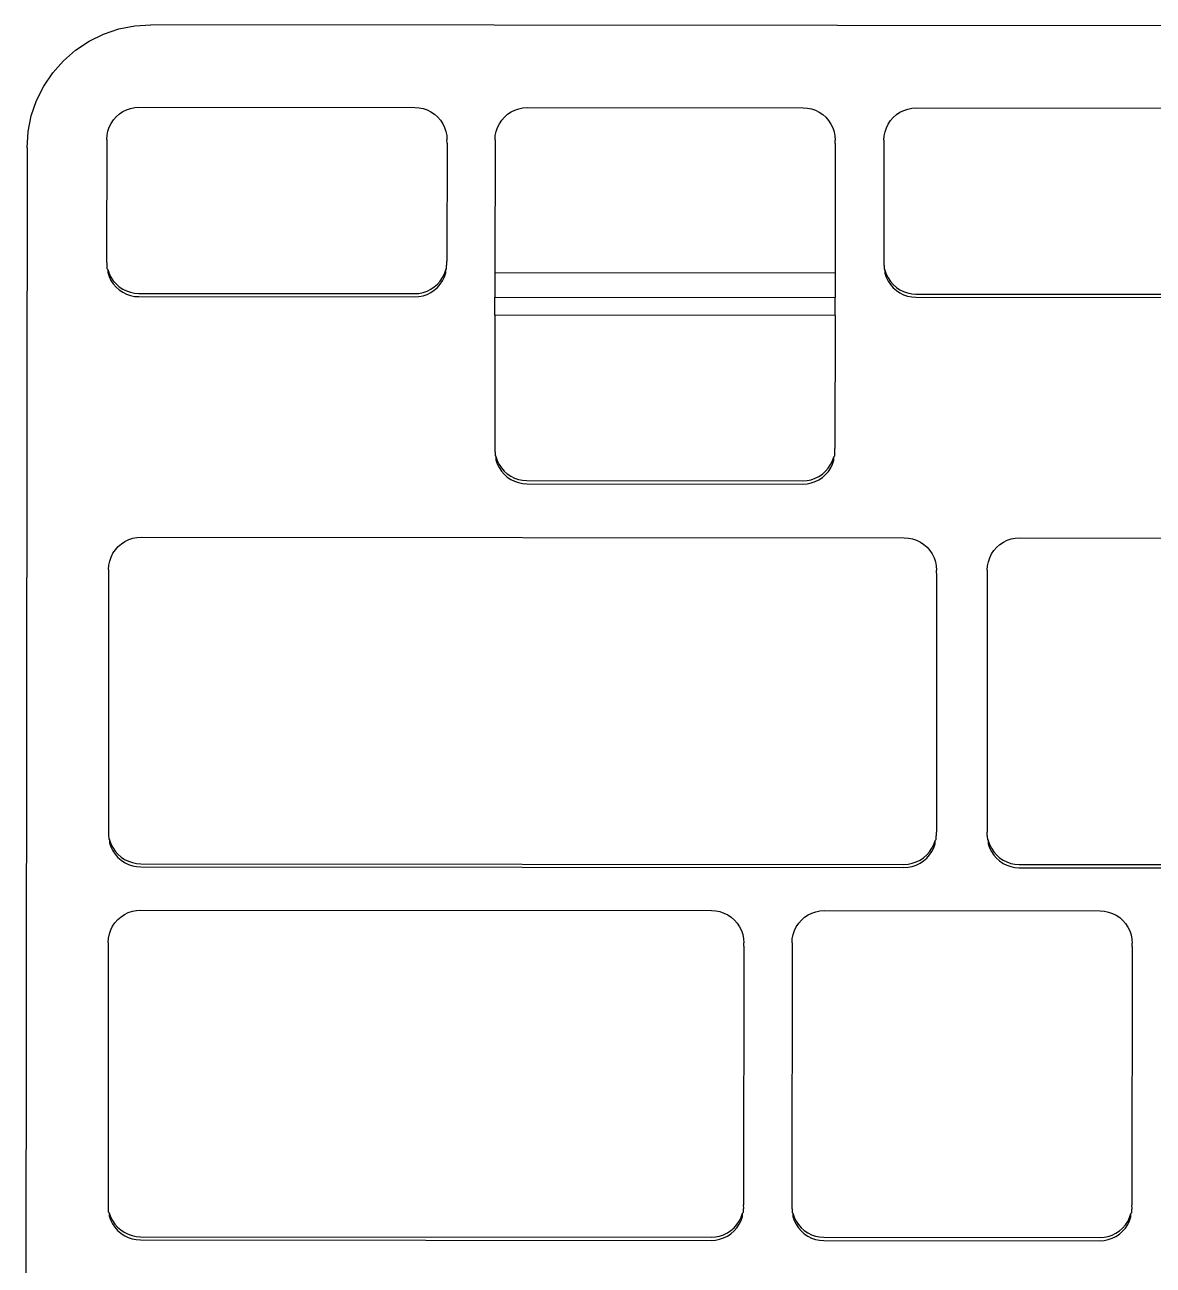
# Model space of a CAD drawing. Header units: millimetres. Extents: x 5625199 to 7433318, y -3316392 to -2552493.
# Drawn here: x 5805891.8 to 5805946.4, y -2585620 to -2585559.9 of the extents above; entities that cross this region are included whole.
import ezdxf

# ---------------------------------------------------------------- set-up
doc = ezdxf.new("R2010")
doc.units = ezdxf.units.MM
doc.layers.add('PL-活动家具', color=15, linetype='Continuous')

# ---------------------------------------------------------------- blocks, each defined once
blk = doc.blocks.new('GW21')
for p, q in [((5240270.869, -2566303.82), (5240271.573, -2566303.476)), ((5240271.573, -2566303.476), (5240272.316, -2566303.226)), ((5240272.316, -2566303.226), (5240273.086, -2566303.075)), ((5240273.086, -2566303.075), (5240273.869, -2566303.024)), ((5240541.372, -2566303.254), (5240273.869, -2566303.024)), ((5240270.216, -2566304.252), (5240270.869, -2566303.82)), ((5240269.626, -2566304.766), (5240270.216, -2566304.252)), ((5240269.108, -2566305.351), (5240269.626, -2566304.766)), ((5240268.672, -2566305.999), (5240269.108, -2566305.351)), ((5240268.324, -2566306.698), (5240268.672, -2566305.999)), ((5240268.071, -2566307.436), (5240268.324, -2566306.698)), ((5240272.69, -2566307.138), (5240272.883, -2566307.073)), ((5240272.883, -2566307.073), (5240273.082, -2566307.033)), ((5240273.082, -2566307.033), (5240273.285, -2566307.02)), ((5240273.285, -2566307.02), (5240286.658, -2566307.031)), ((5240286.658, -2566307.031), (5240286.861, -2566307.045)), ((5240286.861, -2566307.045), (5240287.061, -2566307.085)), ((5240287.061, -2566307.085), (5240287.253, -2566307.151)), ((5240291.501, -2566307.154), (5240291.694, -2566307.089)), ((5240291.694, -2566307.089), (5240291.893, -2566307.049)), ((5240291.893, -2566307.049), (5240292.097, -2566307.036)), ((5240292.097, -2566307.036), (5240305.469, -2566307.047)), ((5240305.469, -2566307.047), (5240305.672, -2566307.061)), ((5240305.672, -2566307.061), (5240305.872, -2566307.101)), ((5240305.872, -2566307.101), (5240306.064, -2566307.167)), ((5240310.341, -2566307.17), (5240310.534, -2566307.105)), ((5240310.534, -2566307.105), (5240310.734, -2566307.065)), ((5240310.734, -2566307.065), (5240310.937, -2566307.052)), ((5240310.937, -2566307.052), (5240324.31, -2566307.063)), ((5240267.917, -2566308.2), (5240268.071, -2566307.436)), ((5240271.938, -2566307.801), (5240272.051, -2566307.631)), ((5240272.051, -2566307.631), (5240272.185, -2566307.477)), ((5240272.185, -2566307.477), (5240272.338, -2566307.342)), ((5240272.338, -2566307.342), (5240272.507, -2566307.229)), ((5240272.507, -2566307.229), (5240272.69, -2566307.138)), ((5240287.253, -2566307.151), (5240287.436, -2566307.241)), ((5240287.436, -2566307.241), (5240287.605, -2566307.355)), ((5240287.605, -2566307.355), (5240287.758, -2566307.49)), ((5240287.758, -2566307.49), (5240287.892, -2566307.645)), ((5240287.892, -2566307.645), (5240288.005, -2566307.815)), ((5240290.749, -2566307.817), (5240290.862, -2566307.647)), ((5240290.862, -2566307.647), (5240290.996, -2566307.493)), ((5240290.996, -2566307.493), (5240291.149, -2566307.358)), ((5240291.149, -2566307.358), (5240291.319, -2566307.245)), ((5240291.319, -2566307.245), (5240291.501, -2566307.154)), ((5240306.064, -2566307.167), (5240306.247, -2566307.258)), ((5240306.247, -2566307.258), (5240306.416, -2566307.371)), ((5240306.416, -2566307.371), (5240306.569, -2566307.507)), ((5240306.569, -2566307.507), (5240306.703, -2566307.661)), ((5240306.703, -2566307.661), (5240306.816, -2566307.831)), ((5240309.589, -2566307.833), (5240309.702, -2566307.663)), ((5240309.702, -2566307.663), (5240309.836, -2566307.509)), ((5240309.836, -2566307.509), (5240309.99, -2566307.375)), ((5240309.99, -2566307.375), (5240310.159, -2566307.261)), ((5240310.159, -2566307.261), (5240310.341, -2566307.17)), ((5240267.865, -2566308.978), (5240267.917, -2566308.2)), ((5240271.742, -2566308.379), (5240271.782, -2566308.179)), ((5240271.782, -2566308.179), (5240271.847, -2566307.985)), ((5240271.847, -2566307.985), (5240271.938, -2566307.801)), ((5240288.005, -2566307.815), (5240288.094, -2566307.999)), ((5240288.094, -2566307.999), (5240288.16, -2566308.193)), ((5240288.16, -2566308.193), (5240288.199, -2566308.393)), ((5240290.553, -2566308.395), (5240290.593, -2566308.195)), ((5240290.593, -2566308.195), (5240290.658, -2566308.001)), ((5240290.658, -2566308.001), (5240290.749, -2566307.817)), ((5240306.816, -2566307.831), (5240306.906, -2566308.015)), ((5240306.906, -2566308.015), (5240306.971, -2566308.209)), ((5240306.971, -2566308.209), (5240307.01, -2566308.41)), ((5240309.393, -2566308.412), (5240309.433, -2566308.211)), ((5240309.433, -2566308.211), (5240309.499, -2566308.017)), ((5240309.499, -2566308.017), (5240309.589, -2566307.833)), ((5240271.728, -2566308.584), (5240271.723, -2566314.471)), ((5240271.728, -2566308.584), (5240271.742, -2566308.379)), ((5240288.199, -2566308.393), (5240288.212, -2566308.598)), ((5240288.213, -2566308.754), (5240288.207, -2566314.485)), ((5240288.213, -2566308.754), (5240288.212, -2566308.598)), ((5240290.54, -2566308.6), (5240290.533, -2566315.049)), ((5240290.54, -2566308.6), (5240290.553, -2566308.395)), ((5240307.01, -2566308.41), (5240307.023, -2566308.614)), ((5240307.024, -2566308.77), (5240307.017, -2566315.063)), ((5240307.024, -2566308.77), (5240307.023, -2566308.614)), ((5240309.38, -2566308.616), (5240309.374, -2566314.503)), ((5240309.38, -2566308.616), (5240309.393, -2566308.412)), ((5240267.865, -2566308.978), (5240267.758, -2566423.972)), ((5240271.723, -2566314.471), (5240271.724, -2566314.627)), ((5240271.724, -2566314.627), (5240271.736, -2566314.676)), ((5240271.736, -2566314.676), (5240271.737, -2566314.832)), ((5240271.737, -2566314.832), (5240271.775, -2566314.876)), ((5240271.775, -2566314.876), (5240271.841, -2566315.07)), ((5240271.775, -2566314.876), (5240271.776, -2566315.033)), ((5240288.088, -2566315.084), (5240288.153, -2566314.89)), ((5240288.153, -2566314.89), (5240288.194, -2566314.846)), ((5240288.154, -2566315.047), (5240288.153, -2566314.89)), ((5240288.193, -2566314.69), (5240288.208, -2566314.641)), ((5240288.194, -2566314.846), (5240288.193, -2566314.69)), ((5240288.208, -2566314.641), (5240288.207, -2566314.485)), ((5240309.374, -2566314.503), (5240309.375, -2566314.66)), ((5240309.375, -2566314.66), (5240309.387, -2566314.708)), ((5240309.387, -2566314.708), (5240309.388, -2566314.864)), ((5240309.388, -2566314.864), (5240309.427, -2566314.909)), ((5240309.427, -2566314.909), (5240309.492, -2566315.103)), ((5240309.427, -2566314.909), (5240309.428, -2566315.065)), ((5240271.776, -2566315.033), (5240271.842, -2566315.226)), ((5240271.841, -2566315.07), (5240271.931, -2566315.254)), ((5240271.842, -2566315.226), (5240271.931, -2566315.41)), ((5240271.931, -2566315.254), (5240272.043, -2566315.424)), ((5240271.931, -2566315.41), (5240272.044, -2566315.581)), ((5240272.043, -2566315.424), (5240272.177, -2566315.579)), ((5240287.75, -2566315.592), (5240287.884, -2566315.438)), ((5240287.884, -2566315.438), (5240287.998, -2566315.268)), ((5240287.885, -2566315.594), (5240287.998, -2566315.424)), ((5240287.998, -2566315.268), (5240288.088, -2566315.084)), ((5240287.998, -2566315.424), (5240288.089, -2566315.24)), ((5240288.089, -2566315.24), (5240288.154, -2566315.047)), ((5240290.533, -2566315.049), (5240290.533, -2566316.226)), ((5240307.017, -2566315.063), (5240290.533, -2566315.049)), ((5240307.017, -2566315.063), (5240307.017, -2566316.24)), ((5240309.428, -2566315.065), (5240309.493, -2566315.259)), ((5240309.492, -2566315.103), (5240309.582, -2566315.286)), ((5240309.493, -2566315.259), (5240309.583, -2566315.443)), ((5240309.582, -2566315.286), (5240309.695, -2566315.457)), ((5240309.583, -2566315.443), (5240309.696, -2566315.613)), ((5240309.695, -2566315.457), (5240309.829, -2566315.611)), ((5240272.044, -2566315.581), (5240272.178, -2566315.735)), ((5240272.177, -2566315.579), (5240272.33, -2566315.714)), ((5240272.178, -2566315.735), (5240272.331, -2566315.87)), ((5240272.33, -2566315.714), (5240272.499, -2566315.828)), ((5240272.331, -2566315.87), (5240272.5, -2566315.984)), ((5240272.499, -2566315.828), (5240272.682, -2566315.918)), ((5240272.5, -2566315.984), (5240272.683, -2566316.074)), ((5240272.682, -2566315.918), (5240272.874, -2566315.984)), ((5240272.683, -2566316.074), (5240272.875, -2566316.14)), ((5240272.874, -2566315.984), (5240273.074, -2566316.024)), ((5240272.875, -2566316.14), (5240273.075, -2566316.181)), ((5240273.074, -2566316.024), (5240273.277, -2566316.038)), ((5240273.277, -2566316.038), (5240286.65, -2566316.049)), ((5240286.65, -2566316.049), (5240286.853, -2566316.036)), ((5240286.853, -2566316.036), (5240287.052, -2566315.996)), ((5240287.052, -2566315.996), (5240287.245, -2566315.931)), ((5240287.053, -2566316.153), (5240287.246, -2566316.087)), ((5240287.245, -2566315.931), (5240287.428, -2566315.84)), ((5240287.246, -2566316.087), (5240287.429, -2566315.997)), ((5240287.428, -2566315.84), (5240287.597, -2566315.727)), ((5240287.429, -2566315.997), (5240287.598, -2566315.883)), ((5240287.597, -2566315.727), (5240287.75, -2566315.592)), ((5240287.598, -2566315.883), (5240287.751, -2566315.748)), ((5240287.751, -2566315.748), (5240287.885, -2566315.594)), ((5240309.696, -2566315.613), (5240309.83, -2566315.767)), ((5240309.829, -2566315.611), (5240309.982, -2566315.746)), ((5240309.83, -2566315.767), (5240309.982, -2566315.902)), ((5240309.982, -2566315.746), (5240310.151, -2566315.86)), ((5240309.982, -2566315.902), (5240310.152, -2566316.016)), ((5240310.151, -2566315.86), (5240310.333, -2566315.951)), ((5240310.152, -2566316.016), (5240310.334, -2566316.107)), ((5240310.333, -2566315.951), (5240310.526, -2566316.017)), ((5240310.334, -2566316.107), (5240310.527, -2566316.173)), ((5240310.526, -2566316.017), (5240310.725, -2566316.057)), ((5240310.725, -2566316.057), (5240310.928, -2566316.07)), ((5240310.928, -2566316.07), (5240324.301, -2566316.082)), ((5240273.075, -2566316.181), (5240273.278, -2566316.194)), ((5240273.278, -2566316.194), (5240286.651, -2566316.206)), ((5240286.651, -2566316.206), (5240286.854, -2566316.192)), ((5240286.854, -2566316.192), (5240287.053, -2566316.153)), ((5240290.532, -2566317.091), (5240290.533, -2566316.226)), ((5240290.533, -2566316.226), (5240307.017, -2566316.24)), ((5240307.015, -2566317.105), (5240307.017, -2566316.24)), ((5240310.527, -2566316.173), (5240310.726, -2566316.213)), ((5240310.726, -2566316.213), (5240310.929, -2566316.226)), ((5240310.929, -2566316.226), (5240324.302, -2566316.238)), ((5240290.532, -2566317.091), (5240290.525, -2566323.54)), ((5240307.015, -2566317.105), (5240290.532, -2566317.091)), ((5240307.015, -2566317.105), (5240307.009, -2566323.554)), ((5240290.525, -2566323.54), (5240290.526, -2566323.696)), ((5240290.526, -2566323.696), (5240290.539, -2566323.744)), ((5240290.539, -2566323.744), (5240290.539, -2566323.9)), ((5240290.539, -2566323.9), (5240290.578, -2566323.945)), ((5240290.578, -2566323.945), (5240290.643, -2566324.139)), ((5240290.578, -2566323.945), (5240290.579, -2566324.101)), ((5240306.956, -2566323.959), (5240306.997, -2566323.914)), ((5240306.996, -2566323.758), (5240307.01, -2566323.71)), ((5240306.997, -2566323.914), (5240306.996, -2566323.758)), ((5240307.01, -2566323.71), (5240307.009, -2566323.554)), ((5240290.579, -2566324.101), (5240290.644, -2566324.295)), ((5240290.643, -2566324.139), (5240290.733, -2566324.323)), ((5240290.644, -2566324.295), (5240290.734, -2566324.479)), ((5240290.733, -2566324.323), (5240290.846, -2566324.493)), ((5240290.734, -2566324.479), (5240290.847, -2566324.649)), ((5240290.846, -2566324.493), (5240290.98, -2566324.647)), ((5240306.553, -2566324.66), (5240306.687, -2566324.507)), ((5240306.687, -2566324.507), (5240306.8, -2566324.336)), ((5240306.688, -2566324.663), (5240306.801, -2566324.493)), ((5240306.8, -2566324.336), (5240306.89, -2566324.153)), ((5240306.801, -2566324.493), (5240306.891, -2566324.309)), ((5240306.89, -2566324.153), (5240306.956, -2566323.959)), ((5240306.891, -2566324.309), (5240306.957, -2566324.115)), ((5240306.957, -2566324.115), (5240306.956, -2566323.959)), ((5240290.847, -2566324.649), (5240290.981, -2566324.803)), ((5240290.98, -2566324.647), (5240291.133, -2566324.782)), ((5240290.981, -2566324.803), (5240291.134, -2566324.938)), ((5240291.133, -2566324.782), (5240291.302, -2566324.896)), ((5240291.134, -2566324.938), (5240291.303, -2566325.052)), ((5240291.302, -2566324.896), (5240291.484, -2566324.987)), ((5240291.303, -2566325.052), (5240291.485, -2566325.143)), ((5240291.484, -2566324.987), (5240291.677, -2566325.053)), ((5240291.485, -2566325.143), (5240291.678, -2566325.209)), ((5240291.677, -2566325.053), (5240291.877, -2566325.093)), ((5240291.877, -2566325.093), (5240292.08, -2566325.107)), ((5240292.08, -2566325.107), (5240305.452, -2566325.118)), ((5240305.452, -2566325.118), (5240305.655, -2566325.105)), ((5240305.655, -2566325.105), (5240305.855, -2566325.065)), ((5240305.855, -2566325.065), (5240306.048, -2566324.999)), ((5240305.856, -2566325.221), (5240306.049, -2566325.156)), ((5240306.048, -2566324.999), (5240306.23, -2566324.909)), ((5240306.049, -2566325.156), (5240306.231, -2566325.065)), ((5240306.23, -2566324.909), (5240306.4, -2566324.795)), ((5240306.231, -2566325.065), (5240306.4, -2566324.952)), ((5240306.4, -2566324.795), (5240306.553, -2566324.66)), ((5240306.4, -2566324.952), (5240306.554, -2566324.817)), ((5240306.554, -2566324.817), (5240306.688, -2566324.663)), ((5240291.678, -2566325.209), (5240291.877, -2566325.249)), ((5240291.877, -2566325.249), (5240292.08, -2566325.263)), ((5240292.08, -2566325.263), (5240305.453, -2566325.274)), ((5240305.453, -2566325.274), (5240305.656, -2566325.261)), ((5240305.656, -2566325.261), (5240305.856, -2566325.221)), ((5240272.435, -2566328.17), (5240272.606, -2566328.056)), ((5240272.606, -2566328.056), (5240272.79, -2566327.966)), ((5240272.79, -2566327.966), (5240272.985, -2566327.9)), ((5240272.985, -2566327.9), (5240273.186, -2566327.86)), ((5240273.186, -2566327.86), (5240273.391, -2566327.847)), ((5240273.391, -2566327.847), (5240310.362, -2566327.879)), ((5240310.362, -2566327.879), (5240310.567, -2566327.892)), ((5240310.567, -2566327.892), (5240310.768, -2566327.933)), ((5240310.768, -2566327.933), (5240310.963, -2566327.999)), ((5240310.963, -2566327.999), (5240311.147, -2566328.089)), ((5240311.147, -2566328.089), (5240311.318, -2566328.203)), ((5240314.999, -2566328.206), (5240315.168, -2566328.093)), ((5240315.168, -2566328.093), (5240315.351, -2566328.002)), ((5240315.351, -2566328.002), (5240315.544, -2566327.937)), ((5240315.544, -2566327.937), (5240315.743, -2566327.897)), ((5240315.743, -2566327.897), (5240315.946, -2566327.884)), ((5240315.946, -2566327.884), (5240329.319, -2566327.895)), ((5240271.939, -2566328.812), (5240272.03, -2566328.629)), ((5240272.03, -2566328.629), (5240272.144, -2566328.459)), ((5240272.144, -2566328.459), (5240272.28, -2566328.305)), ((5240272.28, -2566328.305), (5240272.435, -2566328.17)), ((5240311.318, -2566328.203), (5240311.472, -2566328.338)), ((5240311.472, -2566328.338), (5240311.608, -2566328.492)), ((5240311.608, -2566328.492), (5240311.722, -2566328.663)), ((5240311.722, -2566328.663), (5240311.812, -2566328.846)), ((5240314.508, -2566328.849), (5240314.598, -2566328.665)), ((5240314.598, -2566328.665), (5240314.712, -2566328.495)), ((5240314.712, -2566328.495), (5240314.846, -2566328.341)), ((5240314.846, -2566328.341), (5240314.999, -2566328.206)), ((5240271.819, -2566329.411), (5240271.832, -2566329.207)), ((5240271.832, -2566329.207), (5240271.873, -2566329.006)), ((5240271.873, -2566329.006), (5240271.939, -2566328.812)), ((5240311.812, -2566328.846), (5240311.878, -2566329.04)), ((5240311.878, -2566329.04), (5240311.918, -2566329.241)), ((5240311.918, -2566329.241), (5240311.931, -2566329.446)), ((5240314.389, -2566329.448), (5240314.403, -2566329.243)), ((5240314.403, -2566329.243), (5240314.443, -2566329.043)), ((5240314.443, -2566329.043), (5240314.508, -2566328.849)), ((5240271.819, -2566329.411), (5240271.807, -2566342.105)), ((5240311.932, -2566329.602), (5240311.92, -2566342.14)), ((5240311.932, -2566329.602), (5240311.931, -2566329.446)), ((5240314.389, -2566329.448), (5240314.377, -2566342.142)), ((5240271.807, -2566342.105), (5240271.808, -2566342.261)), ((5240271.808, -2566342.261), (5240271.82, -2566342.309)), ((5240271.82, -2566342.309), (5240271.821, -2566342.466)), ((5240271.821, -2566342.466), (5240271.86, -2566342.51)), ((5240271.86, -2566342.51), (5240271.926, -2566342.704)), ((5240271.86, -2566342.51), (5240271.861, -2566342.666)), ((5240311.799, -2566342.739), (5240311.866, -2566342.545)), ((5240311.866, -2566342.545), (5240311.907, -2566342.5)), ((5240311.866, -2566342.701), (5240311.866, -2566342.545)), ((5240311.906, -2566342.344), (5240311.92, -2566342.296)), ((5240311.907, -2566342.5), (5240311.906, -2566342.344)), ((5240311.92, -2566342.296), (5240311.92, -2566342.14)), ((5240314.378, -2566342.298), (5240314.377, -2566342.142)), ((5240314.378, -2566342.298), (5240314.39, -2566342.346)), ((5240314.39, -2566342.346), (5240314.391, -2566342.502)), ((5240314.391, -2566342.502), (5240314.43, -2566342.547)), ((5240314.43, -2566342.547), (5240314.495, -2566342.741)), ((5240314.43, -2566342.547), (5240314.431, -2566342.703)), ((5240271.861, -2566342.666), (5240271.927, -2566342.86)), ((5240271.926, -2566342.704), (5240272.017, -2566342.888)), ((5240271.927, -2566342.86), (5240272.018, -2566343.044)), ((5240272.017, -2566342.888), (5240272.131, -2566343.058)), ((5240272.018, -2566343.044), (5240272.132, -2566343.215)), ((5240272.131, -2566343.058), (5240272.266, -2566343.212)), ((5240311.458, -2566343.246), (5240311.594, -2566343.092)), ((5240311.594, -2566343.092), (5240311.708, -2566342.922)), ((5240311.595, -2566343.248), (5240311.709, -2566343.078)), ((5240311.708, -2566342.922), (5240311.799, -2566342.739)), ((5240311.709, -2566343.078), (5240311.8, -2566342.895)), ((5240311.8, -2566342.895), (5240311.866, -2566342.701)), ((5240314.431, -2566342.703), (5240314.496, -2566342.897)), ((5240314.495, -2566342.741), (5240314.585, -2566342.925)), ((5240314.496, -2566342.897), (5240314.586, -2566343.081)), ((5240314.585, -2566342.925), (5240314.698, -2566343.095)), ((5240314.586, -2566343.081), (5240314.699, -2566343.251)), ((5240314.698, -2566343.095), (5240314.832, -2566343.249)), ((5240272.132, -2566343.215), (5240272.267, -2566343.369)), ((5240272.266, -2566343.212), (5240272.42, -2566343.348)), ((5240272.267, -2566343.369), (5240272.421, -2566343.504)), ((5240272.42, -2566343.348), (5240272.591, -2566343.462)), ((5240272.421, -2566343.504), (5240272.592, -2566343.618)), ((5240272.591, -2566343.462), (5240272.775, -2566343.552)), ((5240272.592, -2566343.618), (5240272.776, -2566343.708)), ((5240272.775, -2566343.552), (5240272.97, -2566343.618)), ((5240272.776, -2566343.708), (5240272.971, -2566343.774)), ((5240272.97, -2566343.618), (5240273.171, -2566343.658)), ((5240272.971, -2566343.774), (5240273.172, -2566343.815)), ((5240273.171, -2566343.658), (5240273.377, -2566343.672)), ((5240273.377, -2566343.672), (5240310.347, -2566343.704)), ((5240310.347, -2566343.704), (5240310.552, -2566343.69)), ((5240310.552, -2566343.69), (5240310.754, -2566343.651)), ((5240310.754, -2566343.651), (5240310.948, -2566343.585)), ((5240310.755, -2566343.807), (5240310.949, -2566343.741)), ((5240310.948, -2566343.585), (5240311.133, -2566343.495)), ((5240310.949, -2566343.741), (5240311.134, -2566343.651)), ((5240311.133, -2566343.495), (5240311.304, -2566343.381)), ((5240311.134, -2566343.651), (5240311.305, -2566343.537)), ((5240311.304, -2566343.381), (5240311.458, -2566343.246)), ((5240311.305, -2566343.537), (5240311.459, -2566343.402)), ((5240311.459, -2566343.402), (5240311.595, -2566343.248)), ((5240314.699, -2566343.251), (5240314.833, -2566343.405)), ((5240314.832, -2566343.249), (5240314.985, -2566343.384)), ((5240314.833, -2566343.405), (5240314.986, -2566343.54)), ((5240314.985, -2566343.384), (5240315.154, -2566343.498)), ((5240314.986, -2566343.54), (5240315.155, -2566343.654)), ((5240315.154, -2566343.498), (5240315.336, -2566343.589)), ((5240315.155, -2566343.654), (5240315.337, -2566343.745)), ((5240315.336, -2566343.589), (5240315.529, -2566343.655)), ((5240315.337, -2566343.745), (5240315.53, -2566343.811)), ((5240315.529, -2566343.655), (5240315.728, -2566343.695)), ((5240315.728, -2566343.695), (5240315.931, -2566343.708)), ((5240315.931, -2566343.708), (5240329.304, -2566343.72)), ((5240273.172, -2566343.815), (5240273.377, -2566343.828)), ((5240273.377, -2566343.828), (5240310.348, -2566343.86)), ((5240310.348, -2566343.86), (5240310.553, -2566343.847)), ((5240310.553, -2566343.847), (5240310.755, -2566343.807)), ((5240315.53, -2566343.811), (5240315.729, -2566343.851)), ((5240315.729, -2566343.851), (5240315.932, -2566343.865)), ((5240315.932, -2566343.865), (5240329.305, -2566343.876)), ((5240272.418, -2566346.241), (5240272.589, -2566346.127)), ((5240272.589, -2566346.127), (5240272.773, -2566346.037)), ((5240272.773, -2566346.037), (5240272.968, -2566345.971)), ((5240272.968, -2566345.971), (5240273.169, -2566345.931)), ((5240273.169, -2566345.931), (5240273.374, -2566345.918)), ((5240273.374, -2566345.918), (5240301.028, -2566345.942)), ((5240301.028, -2566345.942), (5240301.233, -2566345.955)), ((5240301.233, -2566345.955), (5240301.434, -2566345.995)), ((5240301.434, -2566345.995), (5240301.629, -2566346.061)), ((5240301.629, -2566346.061), (5240301.813, -2566346.152)), ((5240301.813, -2566346.152), (5240301.984, -2566346.266)), ((5240305.537, -2566346.269), (5240305.706, -2566346.156)), ((5240305.706, -2566346.156), (5240305.889, -2566346.065)), ((5240305.889, -2566346.065), (5240306.082, -2566345.999)), ((5240306.082, -2566345.999), (5240306.281, -2566345.96)), ((5240306.281, -2566345.96), (5240306.484, -2566345.946)), ((5240306.484, -2566345.946), (5240319.857, -2566345.958)), ((5240319.857, -2566345.958), (5240320.06, -2566345.971)), ((5240320.06, -2566345.971), (5240320.26, -2566346.012)), ((5240320.26, -2566346.012), (5240320.452, -2566346.078)), ((5240320.452, -2566346.078), (5240320.635, -2566346.168)), ((5240320.635, -2566346.168), (5240320.804, -2566346.282)), ((5240271.922, -2566346.883), (5240272.013, -2566346.7)), ((5240272.013, -2566346.7), (5240272.127, -2566346.529)), ((5240272.127, -2566346.529), (5240272.263, -2566346.376)), ((5240272.263, -2566346.376), (5240272.418, -2566346.241)), ((5240301.984, -2566346.266), (5240302.138, -2566346.401)), ((5240302.138, -2566346.401), (5240302.273, -2566346.555)), ((5240302.273, -2566346.555), (5240302.387, -2566346.726)), ((5240302.387, -2566346.726), (5240302.478, -2566346.909)), ((5240305.046, -2566346.912), (5240305.136, -2566346.728)), ((5240305.136, -2566346.728), (5240305.25, -2566346.558)), ((5240305.25, -2566346.558), (5240305.384, -2566346.404)), ((5240305.384, -2566346.404), (5240305.537, -2566346.269)), ((5240320.804, -2566346.282), (5240320.957, -2566346.417)), ((5240320.957, -2566346.417), (5240321.091, -2566346.571)), ((5240321.091, -2566346.571), (5240321.204, -2566346.742)), ((5240321.204, -2566346.742), (5240321.293, -2566346.926)), ((5240271.802, -2566347.482), (5240271.816, -2566347.278)), ((5240271.816, -2566347.278), (5240271.856, -2566347.077)), ((5240271.856, -2566347.077), (5240271.922, -2566346.883)), ((5240302.478, -2566346.909), (5240302.544, -2566347.103)), ((5240302.544, -2566347.103), (5240302.584, -2566347.304)), ((5240302.584, -2566347.304), (5240302.597, -2566347.509)), ((5240304.927, -2566347.511), (5240304.941, -2566347.306)), ((5240304.941, -2566347.306), (5240304.981, -2566347.105)), ((5240304.981, -2566347.105), (5240305.046, -2566346.912)), ((5240321.293, -2566346.926), (5240321.359, -2566347.119)), ((5240321.359, -2566347.119), (5240321.398, -2566347.32)), ((5240321.398, -2566347.32), (5240321.411, -2566347.525)), ((5240271.802, -2566347.482), (5240271.79, -2566360.176)), ((5240302.598, -2566347.665), (5240302.585, -2566360.202)), ((5240302.598, -2566347.665), (5240302.597, -2566347.509)), ((5240304.927, -2566347.511), (5240304.915, -2566360.204)), ((5240321.412, -2566347.681), (5240321.399, -2566360.219)), ((5240321.412, -2566347.681), (5240321.411, -2566347.525)), ((5240271.79, -2566360.176), (5240271.791, -2566360.332)), ((5240271.791, -2566360.332), (5240271.803, -2566360.38)), ((5240271.803, -2566360.38), (5240271.804, -2566360.537)), ((5240271.804, -2566360.537), (5240271.843, -2566360.581)), ((5240271.843, -2566360.581), (5240271.909, -2566360.775)), ((5240271.843, -2566360.581), (5240271.844, -2566360.737)), ((5240302.465, -2566360.801), (5240302.531, -2566360.608)), ((5240302.531, -2566360.608), (5240302.572, -2566360.563)), ((5240302.532, -2566360.764), (5240302.531, -2566360.608)), ((5240302.572, -2566360.407), (5240302.586, -2566360.359)), ((5240302.572, -2566360.563), (5240302.572, -2566360.407)), ((5240302.586, -2566360.359), (5240302.585, -2566360.202)), ((5240304.915, -2566360.204), (5240304.916, -2566360.361)), ((5240304.916, -2566360.361), (5240304.929, -2566360.409)), ((5240304.929, -2566360.409), (5240304.929, -2566360.565)), ((5240304.929, -2566360.565), (5240304.968, -2566360.61)), ((5240304.968, -2566360.61), (5240305.033, -2566360.804)), ((5240304.968, -2566360.61), (5240304.969, -2566360.766)), ((5240321.346, -2566360.624), (5240321.387, -2566360.579)), ((5240321.386, -2566360.423), (5240321.4, -2566360.375)), ((5240321.387, -2566360.579), (5240321.386, -2566360.423)), ((5240321.4, -2566360.375), (5240321.399, -2566360.219)), ((5240271.844, -2566360.737), (5240271.91, -2566360.931)), ((5240271.909, -2566360.775), (5240272, -2566360.959)), ((5240271.91, -2566360.931), (5240272.001, -2566361.115)), ((5240272, -2566360.959), (5240272.114, -2566361.129)), ((5240272.001, -2566361.115), (5240272.115, -2566361.285)), ((5240272.114, -2566361.129), (5240272.249, -2566361.283)), ((5240302.124, -2566361.309), (5240302.26, -2566361.155)), ((5240302.26, -2566361.155), (5240302.374, -2566360.985)), ((5240302.26, -2566361.311), (5240302.375, -2566361.141)), ((5240302.374, -2566360.985), (5240302.465, -2566360.801)), ((5240302.375, -2566361.141), (5240302.466, -2566360.958)), ((5240302.466, -2566360.958), (5240302.532, -2566360.764)), ((5240304.969, -2566360.766), (5240305.034, -2566360.96)), ((5240305.033, -2566360.804), (5240305.123, -2566360.987)), ((5240305.034, -2566360.96), (5240305.124, -2566361.144)), ((5240305.123, -2566360.987), (5240305.236, -2566361.158)), ((5240305.124, -2566361.144), (5240305.237, -2566361.314)), ((5240305.236, -2566361.158), (5240305.37, -2566361.312)), ((5240320.943, -2566361.325), (5240321.077, -2566361.171)), ((5240321.077, -2566361.171), (5240321.19, -2566361.001)), ((5240321.078, -2566361.327), (5240321.191, -2566361.157)), ((5240321.19, -2566361.001), (5240321.28, -2566360.818)), ((5240321.191, -2566361.157), (5240321.281, -2566360.974)), ((5240321.28, -2566360.818), (5240321.346, -2566360.624)), ((5240321.281, -2566360.974), (5240321.347, -2566360.78)), ((5240321.347, -2566360.78), (5240321.346, -2566360.624)), ((5240272.115, -2566361.285), (5240272.25, -2566361.44)), ((5240272.249, -2566361.283), (5240272.403, -2566361.419)), ((5240272.25, -2566361.44), (5240272.404, -2566361.575)), ((5240272.403, -2566361.419), (5240272.574, -2566361.532)), ((5240272.404, -2566361.575), (5240272.575, -2566361.689)), ((5240272.574, -2566361.532), (5240272.758, -2566361.623)), ((5240272.575, -2566361.689), (5240272.759, -2566361.779)), ((5240272.758, -2566361.623), (5240272.953, -2566361.689)), ((5240272.759, -2566361.779), (5240272.954, -2566361.845)), ((5240272.953, -2566361.689), (5240273.155, -2566361.729)), ((5240273.155, -2566361.729), (5240273.36, -2566361.743)), ((5240273.36, -2566361.743), (5240301.013, -2566361.767)), ((5240301.013, -2566361.767), (5240301.218, -2566361.753)), ((5240301.218, -2566361.753), (5240301.419, -2566361.714)), ((5240301.419, -2566361.714), (5240301.614, -2566361.648)), ((5240301.42, -2566361.87), (5240301.615, -2566361.804)), ((5240301.614, -2566361.648), (5240301.798, -2566361.558)), ((5240301.615, -2566361.804), (5240301.799, -2566361.714)), ((5240301.798, -2566361.558), (5240301.969, -2566361.444)), ((5240301.799, -2566361.714), (5240301.97, -2566361.6)), ((5240301.969, -2566361.444), (5240302.124, -2566361.309)), ((5240301.97, -2566361.6), (5240302.125, -2566361.465)), ((5240302.125, -2566361.465), (5240302.26, -2566361.311)), ((5240305.237, -2566361.314), (5240305.371, -2566361.468)), ((5240305.37, -2566361.312), (5240305.523, -2566361.447)), ((5240305.371, -2566361.468), (5240305.524, -2566361.603)), ((5240305.523, -2566361.447), (5240305.692, -2566361.561)), ((5240305.524, -2566361.603), (5240305.693, -2566361.717)), ((5240305.692, -2566361.561), (5240305.874, -2566361.652)), ((5240305.693, -2566361.717), (5240305.875, -2566361.808)), ((5240305.874, -2566361.652), (5240306.067, -2566361.718)), ((5240305.875, -2566361.808), (5240306.068, -2566361.874)), ((5240306.067, -2566361.718), (5240306.266, -2566361.758)), ((5240306.266, -2566361.758), (5240306.47, -2566361.771)), ((5240306.47, -2566361.771), (5240319.842, -2566361.783)), ((5240319.842, -2566361.783), (5240320.045, -2566361.77)), ((5240320.045, -2566361.77), (5240320.245, -2566361.73)), ((5240320.245, -2566361.73), (5240320.438, -2566361.664)), ((5240320.246, -2566361.886), (5240320.439, -2566361.82)), ((5240320.438, -2566361.664), (5240320.62, -2566361.574)), ((5240320.439, -2566361.82), (5240320.621, -2566361.73)), ((5240320.62, -2566361.574), (5240320.79, -2566361.46)), ((5240320.621, -2566361.73), (5240320.79, -2566361.616)), ((5240320.79, -2566361.46), (5240320.943, -2566361.325)), ((5240320.79, -2566361.616), (5240320.943, -2566361.481)), ((5240320.943, -2566361.481), (5240321.078, -2566361.327)), ((5240272.954, -2566361.845), (5240273.155, -2566361.885)), ((5240273.155, -2566361.885), (5240273.36, -2566361.899)), ((5240273.36, -2566361.899), (5240301.014, -2566361.923)), ((5240301.014, -2566361.923), (5240301.219, -2566361.909)), ((5240301.219, -2566361.909), (5240301.42, -2566361.87)), ((5240306.068, -2566361.874), (5240306.267, -2566361.914)), ((5240306.267, -2566361.914), (5240306.47, -2566361.927)), ((5240306.47, -2566361.927), (5240319.843, -2566361.939)), ((5240319.843, -2566361.939), (5240320.046, -2566361.926)), ((5240320.046, -2566361.926), (5240320.246, -2566361.886))]:
    blk.add_line(p, q)

msp = doc.modelspace()

# ---------------------------------------------------------------- block references
at = {"layer": 'PL-活动家具', "color": 255}
msp.add_blockref('GW21', (565624.003, -19256.864), dxfattribs=at)

doc.saveas('drawing.dxf')
